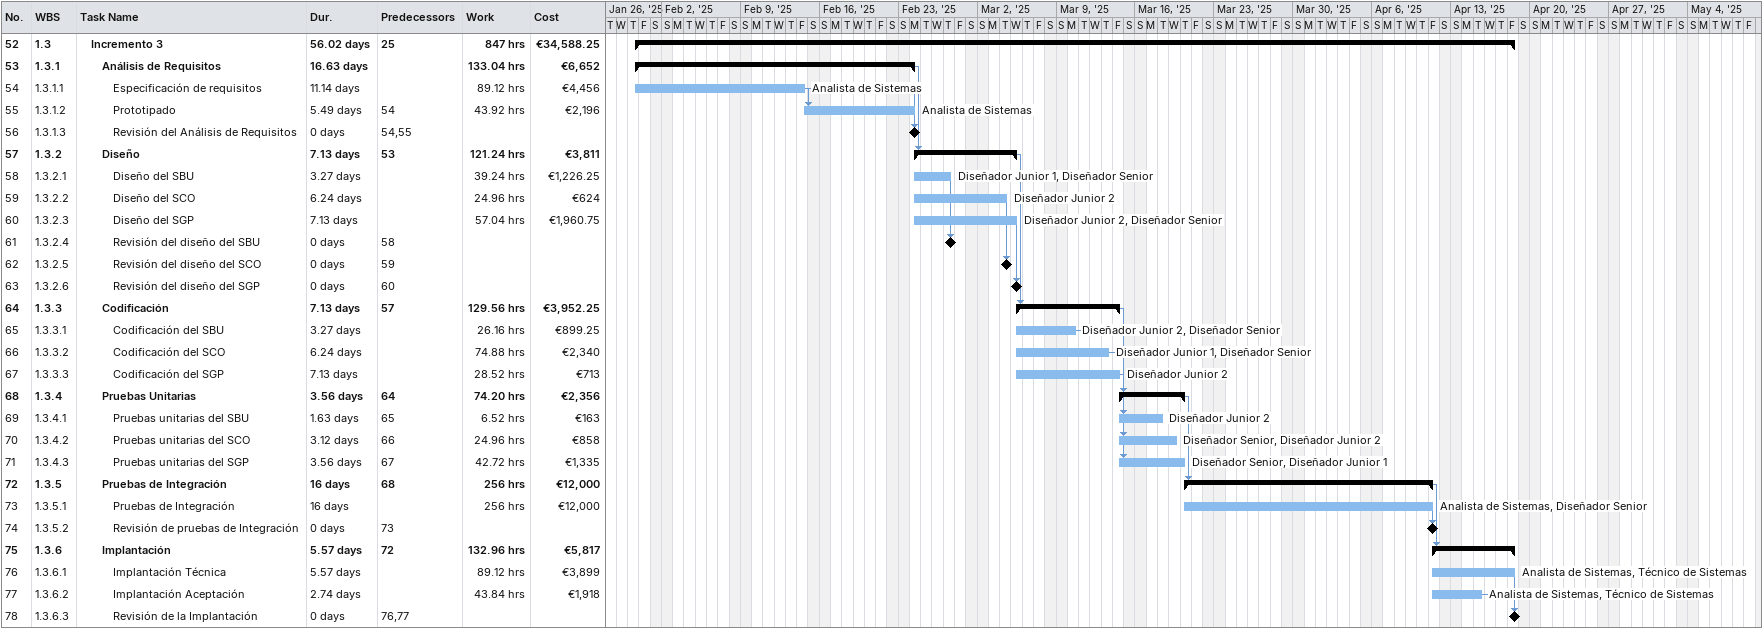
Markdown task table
| ID | WBS | Task | Duration | Start | Finish | Predecessors | Resources | Work (h) | Cost (€) |
|---|---|---|---|---|---|---|---|---|---|
| 52 | 1.3 | **Incremento 3** | 56.02d | 2025-01-30 | 2025-04-18 | 25 |  | 847 | 34588.25 |
| 53 | 1.3.1 | **Análisis de Requisitos** | 16.63d | 2025-01-30 | 2025-02-24 |  |  | 133.04 | 6652 |
| 54 | 1.3.1.1 | Especificación de requisitos | 11.14d | 2025-01-30 | 2025-02-14 |  | Analista de Sistemas | 89.12 | 4456 |
| 55 | 1.3.1.2 | Prototipado | 5.49d | 2025-02-14 | 2025-02-24 | 54 | Analista de Sistemas | 43.92 | 2196 |
| 56 | 1.3.1.3 | Revisión del Análisis de Requisitos | 0d | 2025-02-24 | 2025-02-24 | 54, 55 |  |  |  |
| 57 | 1.3.2 | **Diseño** | 7.13d | 2025-02-24 | 2025-03-05 | 53 |  | 121.24 | 3811 |
| 58 | 1.3.2.1 | Diseño del SBU | 3.27d | 2025-02-24 | 2025-02-27 |  | Diseñador Junior 1, Diseñador Senior | 39.24 | 1226.25 |
| 59 | 1.3.2.2 | Diseño del SCO | 6.24d | 2025-02-24 | 2025-03-04 |  | Diseñador Junior 2 | 24.96 | 624 |
| 60 | 1.3.2.3 | Diseño del SGP | 7.13d | 2025-02-24 | 2025-03-05 |  | Diseñador Junior 2, Diseñador Senior | 57.04 | 1960.75 |
| 61 | 1.3.2.4 | Revisión del diseño del SBU | 0d | 2025-02-27 | 2025-02-27 | 58 |  |  |  |
| 62 | 1.3.2.5 | Revisión del diseño del SCO | 0d | 2025-03-04 | 2025-03-04 | 59 |  |  |  |
| 63 | 1.3.2.6 | Revisión del diseño del SGP | 0d | 2025-03-05 | 2025-03-05 | 60 |  |  |  |
| 64 | 1.3.3 | **Codificación** | 7.13d | 2025-03-05 | 2025-03-14 | 57 |  | 129.56 | 3952.25 |
| 65 | 1.3.3.1 | Codificación del SBU | 3.27d | 2025-03-05 | 2025-03-10 |  | Diseñador Junior 2, Diseñador Senior | 26.16 | 899.25 |
| 66 | 1.3.3.2 | Codificación del SCO | 6.24d | 2025-03-05 | 2025-03-13 |  | Diseñador Junior 1, Diseñador Senior | 74.88 | 2340 |
| 67 | 1.3.3.3 | Codificación del SGP | 7.13d | 2025-03-05 | 2025-03-14 |  | Diseñador Junior 2 | 28.52 | 713 |
| 68 | 1.3.4 | **Pruebas Unitarias** | 3.56d | 2025-03-14 | 2025-03-20 | 64 |  | 74.20 | 2356 |
| 69 | 1.3.4.1 | Pruebas unitarias del SBU | 1.63d | 2025-03-14 | 2025-03-18 | 65 | Diseñador Junior 2 | 6.52 | 163 |
| 70 | 1.3.4.2 | Pruebas unitarias del SCO | 3.12d | 2025-03-14 | 2025-03-19 | 66 | Diseñador Senior, Diseñador Junior 2 | 24.96 | 858 |
| 71 | 1.3.4.3 | Pruebas unitarias del SGP | 3.56d | 2025-03-14 | 2025-03-20 | 67 | Diseñador Senior, Diseñador Junior 1 | 42.72 | 1335 |
| 72 | 1.3.5 | **Pruebas de Integración** | 16d | 2025-03-20 | 2025-04-11 | 68 |  | 256 | 12000 |
| 73 | 1.3.5.1 | Pruebas de Integración | 16d | 2025-03-20 | 2025-04-11 |  | Analista de Sistemas, Diseñador Senior | 256 | 12000 |
| 74 | 1.3.5.2 | Revisión de pruebas de Integración | 0d | 2025-04-11 | 2025-04-11 | 73 |  |  |  |
| 75 | 1.3.6 | **Implantación** | 5.57d | 2025-04-11 | 2025-04-18 | 72 |  | 132.96 | 5817 |
| 76 | 1.3.6.1 | Implantación Técnica | 5.57d | 2025-04-11 | 2025-04-18 |  | Analista de Sistemas, Técnico de Sistemas | 89.12 | 3899 |
| 77 | 1.3.6.2 | Implantación Aceptación | 2.74d | 2025-04-11 | 2025-04-15 |  | Analista de Sistemas, Técnico de Sistemas | 43.84 | 1918 |
| 78 | 1.3.6.3 | Revisión de la Implantación | 0d | 2025-04-18 | 2025-04-18 | 76, 77 |  |  |  |
